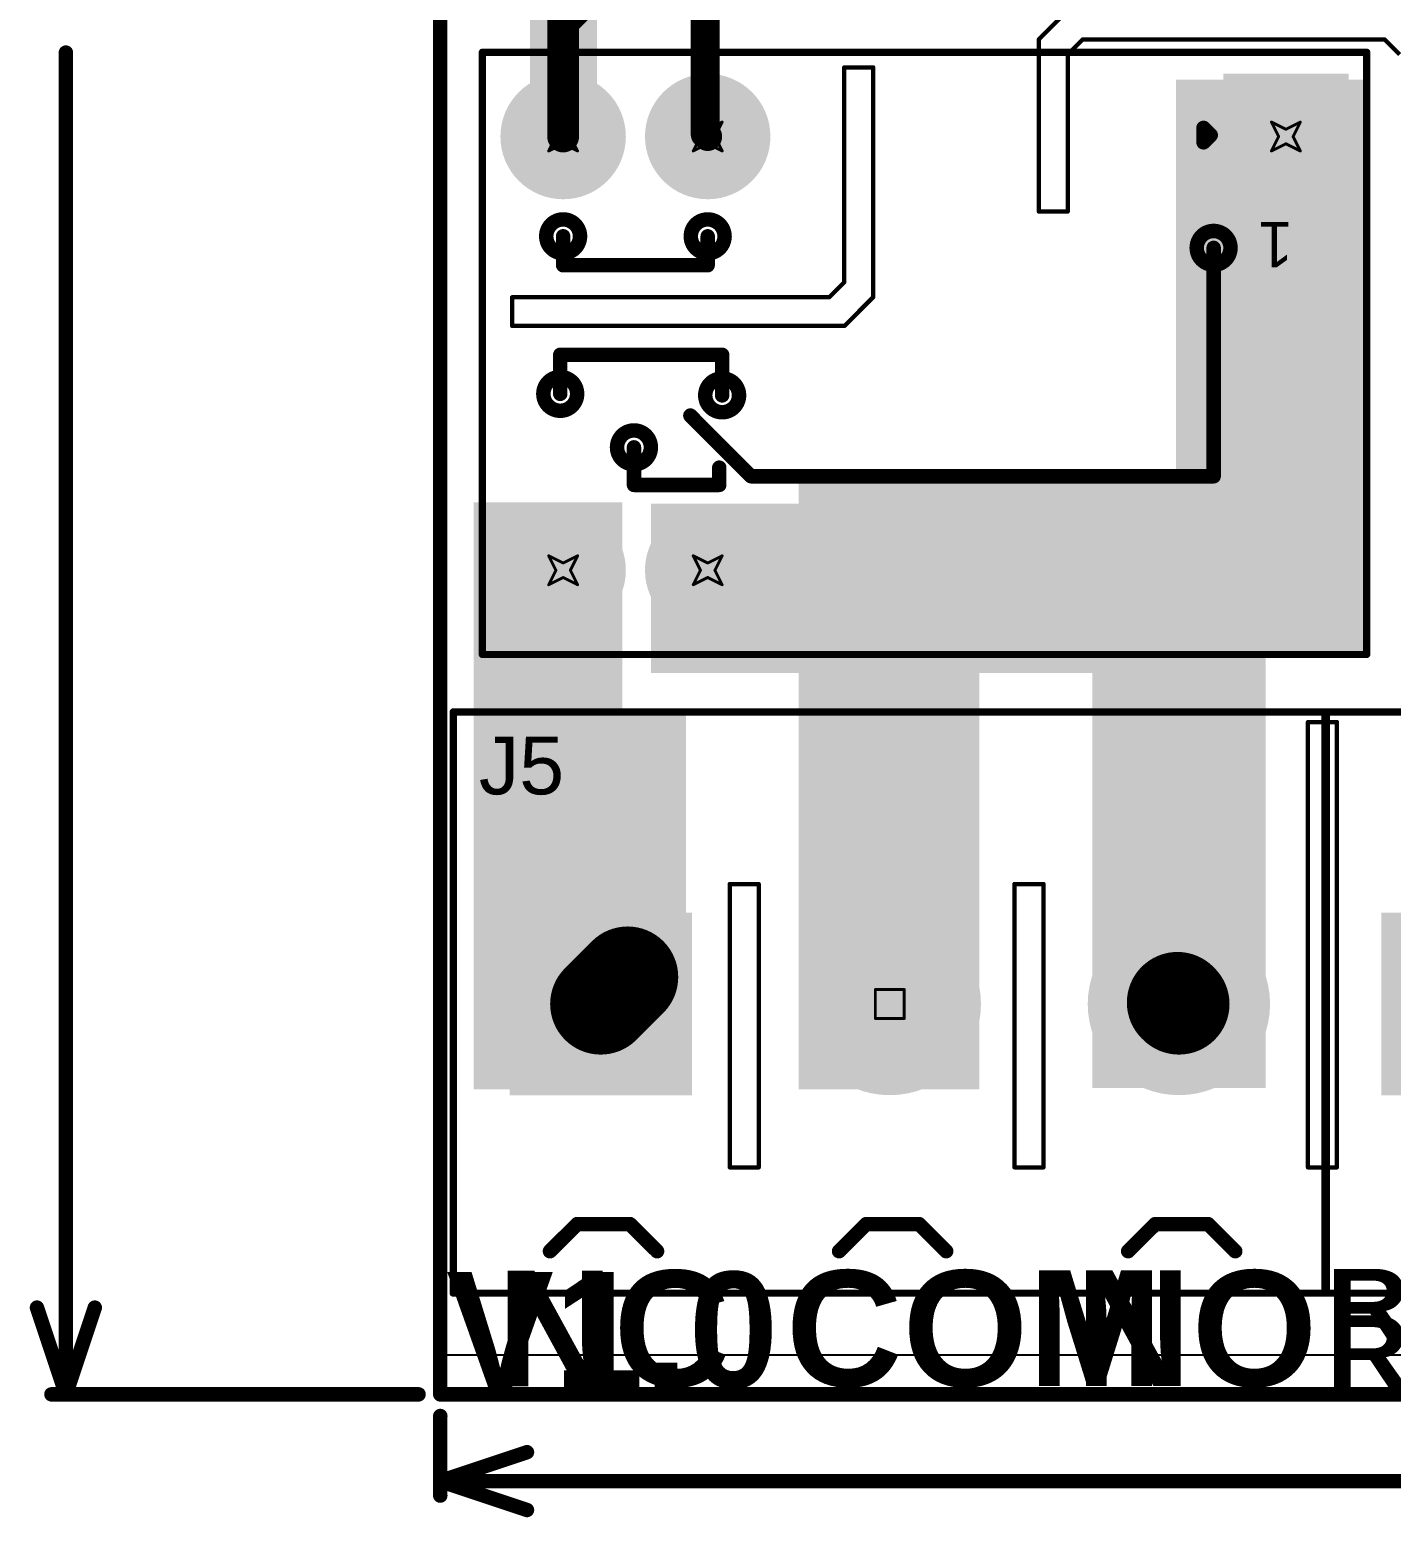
# Model space of a CAD drawing. Header units: inches. Extents: x -8 to 210, y -39 to 109.
# Drawn here: x -7.21 to 16.71, y -2.16 to 23.97 of the extents above; entities that cross this region are included whole.
import ezdxf

# ---------------------------------------------------------------- set-up
doc = ezdxf.new("R2010")
doc.units = ezdxf.units.IN
for name, color, linetype in [('Bottom Layer', 5, 'Continuous'), ('Bottom Overlay', 54, 'Continuous'), ('Bottom Solder', 6, 'Continuous'), ('Dimension', 6, 'Continuous'), ('Drill Drawing', 1, 'Continuous'), ('Multi-Layer', 9, 'Continuous'), ('Pad Holes', 156, 'Continuous'), ('Top Board_outline-Bottom 3D Body', 216, 'Continuous'), ('Top Layer', 1, 'Continuous'), ('Top Overlay', 2, 'Continuous'), ('Top Solder', 216, 'Continuous')]:
    doc.layers.add(name, color=color, linetype=linetype)
doc.styles.add('Arial', font='', dxfattribs={"height": 0.2})
doc.styles.add('Arial Black_Bold', font='', dxfattribs={"height": 0.2})
doc.styles.add('Arial_Bold', font='', dxfattribs={"height": 0.2})
doc.styles.get('Arial').set_extended_font_data('Arial')
doc.styles.get('Arial Black_Bold').set_extended_font_data('Arial Black', bold=True)
doc.styles.get('Arial_Bold').set_extended_font_data('Arial', bold=True)

# ---------------------------------------------------------------- blocks, each defined once
blk = doc.blocks.new('J102K1CS33VDC_20_83')
at = {"layer": 'Bottom Layer'}
h = blk.add_hatch(color=5, dxfattribs=at)
edge = h.paths.add_edge_path()
edge.add_arc((10.16, 7.62), 1, 0, 360)
h = blk.add_hatch(color=5, dxfattribs=at)
edge = h.paths.add_edge_path()
edge.add_arc((12.7, 7.62), 1, 0, 360)
blk.add_hatch(color=5, dxfattribs=at).paths.add_polyline_path([(1, 1), (1, -1), (-1, -1), (-1, 1)])
h = blk.add_hatch(color=5, dxfattribs=at)
edge = h.paths.add_edge_path()
edge.add_arc((10.16, 0), 1, 0, 360)
h = blk.add_hatch(color=5, dxfattribs=at)
edge = h.paths.add_edge_path()
edge.add_arc((12.7, 0), 1, 0, 360)
at = {"layer": 'Bottom Solder'}
h = blk.add_hatch(color=6, dxfattribs=at)
edge = h.paths.add_edge_path()
edge.add_arc((10.16, 7.62), 1.102, 0, 360)
h = blk.add_hatch(color=6, dxfattribs=at)
edge = h.paths.add_edge_path()
edge.add_arc((12.7, 7.62), 1.102, 0, 360)
blk.add_hatch(color=6, dxfattribs=at).paths.add_polyline_path([(1.102, 1.102), (1.102, -1.102), (-1.102, -1.102), (-1.102, 1.102)])
h = blk.add_hatch(color=6, dxfattribs=at)
edge = h.paths.add_edge_path()
edge.add_arc((10.16, 0), 1.102, 0, 360)
h = blk.add_hatch(color=6, dxfattribs=at)
edge = h.paths.add_edge_path()
edge.add_arc((12.7, 0), 1.102, 0, 360)
at = {"layer": 'Multi-Layer'}
h = blk.add_hatch(color=9, dxfattribs=at)
edge = h.paths.add_edge_path()
edge.add_arc((10.16, 7.62), 1, 0, 360)
h = blk.add_hatch(color=9, dxfattribs=at)
edge = h.paths.add_edge_path()
edge.add_arc((12.7, 7.62), 1, 0, 360)
blk.add_hatch(color=9, dxfattribs=at).paths.add_polyline_path([(1, 1), (1, -1), (-1, -1), (-1, 1)])
h = blk.add_hatch(color=9, dxfattribs=at)
edge = h.paths.add_edge_path()
edge.add_arc((10.16, 0), 1, 0, 360)
h = blk.add_hatch(color=9, dxfattribs=at)
edge = h.paths.add_edge_path()
edge.add_arc((12.7, 0), 1, 0, 360)
at = {"layer": 'Pad Holes'}
h = blk.add_hatch(color=7, dxfattribs=at)
edge = h.paths.add_edge_path()
edge.add_arc((10.16, 7.62), 0.51, 0, 360)
h = blk.add_hatch(color=7, dxfattribs=at)
edge = h.paths.add_edge_path()
edge.add_arc((12.7, 7.62), 0.51, 0, 360)
h = blk.add_hatch(color=7, dxfattribs=at)
edge = h.paths.add_edge_path()
edge.add_arc((0, 0), 0.51, 0, 360)
h = blk.add_hatch(color=7, dxfattribs=at)
edge = h.paths.add_edge_path()
edge.add_arc((10.16, 0), 0.51, 0, 360)
h = blk.add_hatch(color=7, dxfattribs=at)
edge = h.paths.add_edge_path()
edge.add_arc((12.7, 0), 0.51, 0, 360)
at = {"layer": 'Top Layer'}
h = blk.add_hatch(color=1, dxfattribs=at)
edge = h.paths.add_edge_path()
edge.add_arc((10.16, 7.62), 1, 0, 360)
h = blk.add_hatch(color=1, dxfattribs=at)
edge = h.paths.add_edge_path()
edge.add_arc((12.7, 7.62), 1, 0, 360)
blk.add_hatch(color=1, dxfattribs=at).paths.add_polyline_path([(1, 1), (1, -1), (-1, -1), (-1, 1)])
h = blk.add_hatch(color=1, dxfattribs=at)
edge = h.paths.add_edge_path()
edge.add_arc((10.16, 0), 1, 0, 360)
h = blk.add_hatch(color=1, dxfattribs=at)
edge = h.paths.add_edge_path()
edge.add_arc((12.7, 0), 1, 0, 360)
at = {"layer": 'Top Solder'}
h = blk.add_hatch(color=216, dxfattribs=at)
edge = h.paths.add_edge_path()
edge.add_arc((10.16, 7.62), 1.102, 0, 360)
h = blk.add_hatch(color=216, dxfattribs=at)
edge = h.paths.add_edge_path()
edge.add_arc((12.7, 7.62), 1.102, 0, 360)
blk.add_hatch(color=216, dxfattribs=at).paths.add_polyline_path([(1.102, 1.102), (1.102, -1.102), (-1.102, -1.102), (-1.102, 1.102)])
h = blk.add_hatch(color=216, dxfattribs=at)
edge = h.paths.add_edge_path()
edge.add_arc((10.16, 0), 1.102, 0, 360)
h = blk.add_hatch(color=216, dxfattribs=at)
edge = h.paths.add_edge_path()
edge.add_arc((12.7, 0), 1.102, 0, 360)
at = {"layer": 'Top Overlay'}
for points, const_width in [([(14.12, 9.1), (-1.42, 9.1)], 0.127), ([(-1.42, 9.1), (-1.42, 3.81)], 0.127), ([(14.12, 9.1), (14.12, 3.81)], 0.127), ([(9.398, 5.969), (1.27, 5.969)], 0.254), ([(1.27, 5.969), (1.27, 1.956)], 0.254), ([(10.465, 4.902), (9.398, 5.969)], 0.254), ([(11.455, 6.121), (9.957, 6.121)], 0.254), ([(9.957, 6.121), (9.957, 5.817)], 0.254), ([(11.455, 6.121), (11.455, 5.461)], 0.254), ([(9.906, 4.547), (9.906, 3.835)], 0.254), ([(12.751, 4.521), (12.751, 3.835)], 0.254), ([(12.751, 3.835), (9.906, 3.835)], 0.254), ([(-1.42, 3.81), (-1.42, -1.48)], 0.127), ([(14.12, 3.81), (14.12, -1.48)], 0.127), ([(12.7, 2.261), (10.16, 2.261)], 0.254), ([(10.16, 2.261), (10.16, 1.753)], 0.254), ([(12.7, 2.261), (12.7, 1.753)], 0.254), ([(1.448, 0.102), (1.321, -0.025)], 0.254), ([(1.448, -0.152), (1.321, -0.025)], 0.254), ([(1.448, 0.102), (1.448, -0.152)], 0.254), ([(14.12, -1.48), (-1.42, -1.48)], 0.127)]:
    blk.add_lwpolyline(points, dxfattribs=dict(at, const_width=const_width))
for points, const_width in [([(-1.452, 9.1, 1), (-1.388, 9.1, 1)], 0.0635), ([(-1.452, 9.1, 1), (-1.388, 9.1, 1)], 0.0635), ([(14.088, 9.1, 1), (14.152, 9.1, 1)], 0.0635), ([(14.088, 9.1, 1), (14.152, 9.1, 1)], 0.0635), ([(1.206, 5.969, 1), (1.333, 5.969, 1)], 0.127), ([(1.206, 5.969, 1), (1.333, 5.969, 1)], 0.127), ([(9.334, 5.969, 1), (9.461, 5.969, 1)], 0.127), ([(9.334, 5.969, 1), (9.461, 5.969, 1)], 0.127), ([(9.893, 6.121, 1), (10.02, 6.121, 1)], 0.127), ([(9.893, 6.121, 1), (10.02, 6.121, 1)], 0.127), ([(11.392, 6.121, 1), (11.519, 6.121, 1)], 0.127), ([(11.392, 6.121, 1), (11.519, 6.121, 1)], 0.127), ([(9.893, 5.817, 1), (10.02, 5.817, 1)], 0.127), ([(11.753, 5.461, 1), (11.158, 5.461, 1)], 0.254), ([(11.095, 5.461, 1), (11.222, 5.461, 1)], 0.127), ([(11.392, 5.461, 1), (11.519, 5.461, 1)], 0.127), ([(11.689, 5.461, 1), (11.816, 5.461, 1)], 0.127), ([(10.203, 4.547, 1), (9.609, 4.547, 1)], 0.254), ([(10.401, 4.902, 1), (10.528, 4.902, 1)], 0.127), ([(13.048, 4.521, 1), (12.454, 4.521, 1)], 0.254), ([(9.545, 4.547, 1), (9.672, 4.547, 1)], 0.127), ([(9.842, 4.547, 1), (9.97, 4.547, 1)], 0.127), ([(10.14, 4.547, 1), (10.267, 4.547, 1)], 0.127), ([(12.39, 4.521, 1), (12.517, 4.521, 1)], 0.127), ([(12.687, 4.521, 1), (12.814, 4.521, 1)], 0.127), ([(12.985, 4.521, 1), (13.112, 4.521, 1)], 0.127), ([(9.842, 3.835, 1), (9.97, 3.835, 1)], 0.127), ([(9.842, 3.835, 1), (9.97, 3.835, 1)], 0.127), ([(12.687, 3.835, 1), (12.814, 3.835, 1)], 0.127), ([(12.687, 3.835, 1), (12.814, 3.835, 1)], 0.127), ([(-1.452, 3.81, 1), (-1.388, 3.81, 1)], 0.0635), ([(-1.452, 3.81, 1), (-1.388, 3.81, 1)], 0.0635), ([(14.088, 3.81, 1), (14.152, 3.81, 1)], 0.0635), ([(14.088, 3.81, 1), (14.152, 3.81, 1)], 0.0635), ([(1.567, 1.956, 1), (0.973, 1.956, 1)], 0.254), ([(10.097, 2.261, 1), (10.223, 2.261, 1)], 0.127), ([(10.097, 2.261, 1), (10.223, 2.261, 1)], 0.127), ([(12.636, 2.261, 1), (12.764, 2.261, 1)], 0.127), ([(12.636, 2.261, 1), (12.764, 2.261, 1)], 0.127), ([(10.457, 1.753, 1), (9.863, 1.753, 1)], 0.254), ([(12.997, 1.753, 1), (12.403, 1.753, 1)], 0.254), ([(0.909, 1.956, 1), (1.036, 1.956, 1)], 0.127), ([(1.206, 1.956, 1), (1.333, 1.956, 1)], 0.127), ([(1.504, 1.956, 1), (1.631, 1.956, 1)], 0.127), ([(9.799, 1.753, 1), (9.926, 1.753, 1)], 0.127), ([(10.097, 1.753, 1), (10.223, 1.753, 1)], 0.127), ([(10.394, 1.753, 1), (10.521, 1.753, 1)], 0.127), ([(12.339, 1.753, 1), (12.466, 1.753, 1)], 0.127), ([(12.636, 1.753, 1), (12.764, 1.753, 1)], 0.127), ([(12.934, 1.753, 1), (13.061, 1.753, 1)], 0.127), ([(1.257, -0.025, 1), (1.384, -0.025, 1)], 0.127), ([(1.257, -0.025, 1), (1.384, -0.025, 1)], 0.127), ([(1.384, 0.102, 1), (1.511, 0.102, 1)], 0.127), ([(1.384, 0.102, 1), (1.511, 0.102, 1)], 0.127), ([(1.384, -0.152, 1), (1.511, -0.152, 1)], 0.127), ([(1.384, -0.152, 1), (1.511, -0.152, 1)], 0.127), ([(-1.452, -1.48, 1), (-1.388, -1.48, 1)], 0.0635), ([(-1.452, -1.48, 1), (-1.388, -1.48, 1)], 0.0635), ([(14.088, -1.48, 1), (14.152, -1.48, 1)], 0.0635), ([(14.088, -1.48, 1), (14.152, -1.48, 1)], 0.0635)]:
    blk.add_lwpolyline(points, format="xyb", close=True, dxfattribs=dict(at, const_width=const_width))
at = {"layer": 'Top Overlay', "style": 'Arial'}
blk.add_text('1', height=0.8, dxfattribs=at).set_placement((-0.127, 1.499))
blk = doc.blocks.new('DB128L_5_08_3P_BK_S_90')
at = {"layer": 'Bottom Layer'}
blk.add_hatch(color=5, dxfattribs=at).paths.add_polyline_path([(-3.58, 1.5), (-3.58, -1.5), (-6.58, -1.5), (-6.58, 1.5)])
h = blk.add_hatch(color=5, dxfattribs=at)
edge = h.paths.add_edge_path()
edge.add_arc((0, 0), 1.5, 0, 360)
h = blk.add_hatch(color=5, dxfattribs=at)
edge = h.paths.add_edge_path()
edge.add_arc((5.08, 0), 1.5, 0, 360)
at = {"layer": 'Bottom Solder'}
blk.add_hatch(color=6, dxfattribs=at).paths.add_polyline_path([(-3.478, 1.602), (-3.478, -1.602), (-6.682, -1.602), (-6.682, 1.602)])
h = blk.add_hatch(color=6, dxfattribs=at)
edge = h.paths.add_edge_path()
edge.add_arc((0, 0), 1.602, 0, 360)
h = blk.add_hatch(color=6, dxfattribs=at)
edge = h.paths.add_edge_path()
edge.add_arc((5.08, 0), 1.602, 0, 360)
at = {"layer": 'Multi-Layer'}
blk.add_hatch(color=9, dxfattribs=at).paths.add_polyline_path([(-3.58, 1.5), (-3.58, -1.5), (-6.58, -1.5), (-6.58, 1.5)])
h = blk.add_hatch(color=9, dxfattribs=at)
edge = h.paths.add_edge_path()
edge.add_arc((0, 0), 1.5, 0, 360)
h = blk.add_hatch(color=9, dxfattribs=at)
edge = h.paths.add_edge_path()
edge.add_arc((5.08, 0), 1.5, 0, 360)
at = {"layer": 'Pad Holes'}
h = blk.add_hatch(color=7, dxfattribs=at)
edge = h.paths.add_edge_path()
edge.add_arc((-5.08, 0), 0.8, 0, 360)
h = blk.add_hatch(color=7, dxfattribs=at)
edge = h.paths.add_edge_path()
edge.add_arc((0, 0), 0.8, 0, 360)
h = blk.add_hatch(color=7, dxfattribs=at)
edge = h.paths.add_edge_path()
edge.add_arc((5.08, 0), 0.8, 0, 360)
at = {"layer": 'Top Layer'}
blk.add_hatch(color=1, dxfattribs=at).paths.add_polyline_path([(-3.58, 1.5), (-3.58, -1.5), (-6.58, -1.5), (-6.58, 1.5)])
h = blk.add_hatch(color=1, dxfattribs=at)
edge = h.paths.add_edge_path()
edge.add_arc((0, 0), 1.5, 0, 360)
h = blk.add_hatch(color=1, dxfattribs=at)
edge = h.paths.add_edge_path()
edge.add_arc((5.08, 0), 1.5, 0, 360)
at = {"layer": 'Top Solder'}
blk.add_hatch(color=216, dxfattribs=at).paths.add_polyline_path([(-3.478, 1.602), (-3.478, -1.602), (-6.682, -1.602), (-6.682, 1.602)])
h = blk.add_hatch(color=216, dxfattribs=at)
edge = h.paths.add_edge_path()
edge.add_arc((0, 0), 1.602, 0, 360)
h = blk.add_hatch(color=216, dxfattribs=at)
edge = h.paths.add_edge_path()
edge.add_arc((5.08, 0), 1.602, 0, 360)
at = {"layer": 'Top Overlay'}
for points, const_width in [([(-7.671, -5.08), (-7.671, 5.131)], 0.127), ([(-7.671, 5.131), (7.671, 5.131)], 0.127), ([(7.671, -5.08), (7.671, 5.131)], 0.127), ([(-5.971, -4.343), (-5.494, -3.867)], 0.254), ([(-5.494, -3.867), (-4.566, -3.867)], 0.254), ([(-4.566, -3.867), (-4.089, -4.343)], 0.254), ([(-0.891, -4.343), (-0.414, -3.867)], 0.254), ([(-0.414, -3.867), (0.514, -3.867)], 0.254), ([(0.514, -3.867), (0.991, -4.343)], 0.254), ([(4.189, -4.343), (4.666, -3.867)], 0.254), ([(4.666, -3.867), (5.594, -3.867)], 0.254), ([(5.594, -3.867), (6.071, -4.343)], 0.254), ([(-7.671, -5.08), (7.671, -5.08)], 0.127)]:
    blk.add_lwpolyline(points, dxfattribs=dict(at, const_width=const_width))
for points, const_width in [([(-7.703, 5.131, 1), (-7.639, 5.131, 1)], 0.0635), ([(-7.703, 5.131, 1), (-7.639, 5.131, 1)], 0.0635), ([(7.639, 5.131, 1), (7.703, 5.131, 1)], 0.0635), ([(7.639, 5.131, 1), (7.703, 5.131, 1)], 0.0635), ([(-5.558, -3.867, 1), (-5.431, -3.867, 1)], 0.127), ([(-5.558, -3.867, 1), (-5.431, -3.867, 1)], 0.127), ([(-4.63, -3.867, 1), (-4.503, -3.867, 1)], 0.127), ([(-4.63, -3.867, 1), (-4.503, -3.867, 1)], 0.127), ([(-0.478, -3.867, 1), (-0.351, -3.867, 1)], 0.127), ([(-0.478, -3.867, 1), (-0.351, -3.867, 1)], 0.127), ([(0.45, -3.867, 1), (0.577, -3.867, 1)], 0.127), ([(0.45, -3.867, 1), (0.577, -3.867, 1)], 0.127), ([(4.602, -3.867, 1), (4.729, -3.867, 1)], 0.127), ([(4.602, -3.867, 1), (4.729, -3.867, 1)], 0.127), ([(5.53, -3.867, 1), (5.657, -3.867, 1)], 0.127), ([(5.53, -3.867, 1), (5.657, -3.867, 1)], 0.127), ([(-6.035, -4.343, 1), (-5.908, -4.343, 1)], 0.127), ([(-4.153, -4.343, 1), (-4.026, -4.343, 1)], 0.127), ([(-0.955, -4.343, 1), (-0.828, -4.343, 1)], 0.127), ([(0.927, -4.343, 1), (1.054, -4.343, 1)], 0.127), ([(4.125, -4.343, 1), (4.252, -4.343, 1)], 0.127), ([(6.007, -4.343, 1), (6.134, -4.343, 1)], 0.127), ([(-7.703, -5.08, 1), (-7.639, -5.08, 1)], 0.0635), ([(-7.703, -5.08, 1), (-7.639, -5.08, 1)], 0.0635), ([(7.639, -5.08, 1), (7.703, -5.08, 1)], 0.0635), ([(7.639, -5.08, 1), (7.703, -5.08, 1)], 0.0635)]:
    blk.add_lwpolyline(points, format="xyb", close=True, dxfattribs=dict(at, const_width=const_width))
blk = doc.blocks.new('DB128L_5_08_3P_BK_S_93')
at = {"layer": 'Bottom Layer'}
blk.add_hatch(color=5, dxfattribs=at).paths.add_polyline_path([(-3.58, 1.5), (-3.58, -1.5), (-6.58, -1.5), (-6.58, 1.5)])
h = blk.add_hatch(color=5, dxfattribs=at)
edge = h.paths.add_edge_path()
edge.add_arc((0, 0), 1.5, 0, 360)
h = blk.add_hatch(color=5, dxfattribs=at)
edge = h.paths.add_edge_path()
edge.add_arc((5.08, 0), 1.5, 0, 360)
at = {"layer": 'Bottom Solder'}
blk.add_hatch(color=6, dxfattribs=at).paths.add_polyline_path([(-3.478, 1.602), (-3.478, -1.602), (-6.682, -1.602), (-6.682, 1.602)])
h = blk.add_hatch(color=6, dxfattribs=at)
edge = h.paths.add_edge_path()
edge.add_arc((0, 0), 1.602, 0, 360)
h = blk.add_hatch(color=6, dxfattribs=at)
edge = h.paths.add_edge_path()
edge.add_arc((5.08, 0), 1.602, 0, 360)
at = {"layer": 'Multi-Layer'}
blk.add_hatch(color=9, dxfattribs=at).paths.add_polyline_path([(-3.58, 1.5), (-3.58, -1.5), (-6.58, -1.5), (-6.58, 1.5)])
h = blk.add_hatch(color=9, dxfattribs=at)
edge = h.paths.add_edge_path()
edge.add_arc((0, 0), 1.5, 0, 360)
h = blk.add_hatch(color=9, dxfattribs=at)
edge = h.paths.add_edge_path()
edge.add_arc((5.08, 0), 1.5, 0, 360)
at = {"layer": 'Pad Holes'}
h = blk.add_hatch(color=7, dxfattribs=at)
edge = h.paths.add_edge_path()
edge.add_arc((-5.08, 0), 0.8, 0, 360)
h = blk.add_hatch(color=7, dxfattribs=at)
edge = h.paths.add_edge_path()
edge.add_arc((0, 0), 0.8, 0, 360)
h = blk.add_hatch(color=7, dxfattribs=at)
edge = h.paths.add_edge_path()
edge.add_arc((5.08, 0), 0.8, 0, 360)
at = {"layer": 'Top Layer'}
blk.add_hatch(color=1, dxfattribs=at).paths.add_polyline_path([(-3.58, 1.5), (-3.58, -1.5), (-6.58, -1.5), (-6.58, 1.5)])
h = blk.add_hatch(color=1, dxfattribs=at)
edge = h.paths.add_edge_path()
edge.add_arc((0, 0), 1.5, 0, 360)
h = blk.add_hatch(color=1, dxfattribs=at)
edge = h.paths.add_edge_path()
edge.add_arc((5.08, 0), 1.5, 0, 360)
at = {"layer": 'Top Solder'}
blk.add_hatch(color=216, dxfattribs=at).paths.add_polyline_path([(-3.478, 1.602), (-3.478, -1.602), (-6.682, -1.602), (-6.682, 1.602)])
h = blk.add_hatch(color=216, dxfattribs=at)
edge = h.paths.add_edge_path()
edge.add_arc((0, 0), 1.602, 0, 360)
h = blk.add_hatch(color=216, dxfattribs=at)
edge = h.paths.add_edge_path()
edge.add_arc((5.08, 0), 1.602, 0, 360)
at = {"layer": 'Top Overlay'}
for points, const_width in [([(-7.671, 5.131), (7.671, 5.131)], 0.127), ([(-7.671, -5.08), (-7.671, 5.131)], 0.127), ([(7.671, -5.08), (7.671, 5.131)], 0.127), ([(-5.971, -4.343), (-5.494, -3.867)], 0.254), ([(-5.494, -3.867), (-4.566, -3.867)], 0.254), ([(-4.566, -3.867), (-4.089, -4.343)], 0.254), ([(-0.891, -4.343), (-0.414, -3.867)], 0.254), ([(-0.414, -3.867), (0.514, -3.867)], 0.254), ([(0.514, -3.867), (0.991, -4.343)], 0.254), ([(4.189, -4.343), (4.666, -3.867)], 0.254), ([(4.666, -3.867), (5.594, -3.867)], 0.254), ([(5.594, -3.867), (6.071, -4.343)], 0.254), ([(-7.671, -5.08), (7.671, -5.08)], 0.127)]:
    blk.add_lwpolyline(points, dxfattribs=dict(at, const_width=const_width))
for points, const_width in [([(-7.703, 5.131, 1), (-7.639, 5.131, 1)], 0.0635), ([(-7.703, 5.131, 1), (-7.639, 5.131, 1)], 0.0635), ([(7.639, 5.131, 1), (7.703, 5.131, 1)], 0.0635), ([(7.639, 5.131, 1), (7.703, 5.131, 1)], 0.0635), ([(-5.558, -3.867, 1), (-5.431, -3.867, 1)], 0.127), ([(-5.558, -3.867, 1), (-5.431, -3.867, 1)], 0.127), ([(-4.63, -3.867, 1), (-4.503, -3.867, 1)], 0.127), ([(-4.63, -3.867, 1), (-4.503, -3.867, 1)], 0.127), ([(-0.478, -3.867, 1), (-0.351, -3.867, 1)], 0.127), ([(-0.478, -3.867, 1), (-0.351, -3.867, 1)], 0.127), ([(0.45, -3.867, 1), (0.577, -3.867, 1)], 0.127), ([(0.45, -3.867, 1), (0.577, -3.867, 1)], 0.127), ([(4.602, -3.867, 1), (4.729, -3.867, 1)], 0.127), ([(4.602, -3.867, 1), (4.729, -3.867, 1)], 0.127), ([(5.53, -3.867, 1), (5.657, -3.867, 1)], 0.127), ([(5.53, -3.867, 1), (5.657, -3.867, 1)], 0.127), ([(-6.035, -4.343, 1), (-5.908, -4.343, 1)], 0.127), ([(-4.153, -4.343, 1), (-4.026, -4.343, 1)], 0.127), ([(-0.955, -4.343, 1), (-0.828, -4.343, 1)], 0.127), ([(0.927, -4.343, 1), (1.054, -4.343, 1)], 0.127), ([(4.125, -4.343, 1), (4.252, -4.343, 1)], 0.127), ([(6.007, -4.343, 1), (6.134, -4.343, 1)], 0.127), ([(-7.703, -5.08, 1), (-7.639, -5.08, 1)], 0.0635), ([(-7.703, -5.08, 1), (-7.639, -5.08, 1)], 0.0635), ([(7.639, -5.08, 1), (7.703, -5.08, 1)], 0.0635), ([(7.639, -5.08, 1), (7.703, -5.08, 1)], 0.0635)]:
    blk.add_lwpolyline(points, format="xyb", close=True, dxfattribs=dict(at, const_width=const_width))

msp = doc.modelspace()

# ---------------------------------------------------------------- hatches: boundary and pattern name
at = {"layer": 'Bottom Layer'}
for points in [[(1.575, 21.59), (2.755, 21.59), (2.755, 25.24), (1.575, 25.24)], [(3.7, 12.675), (14.503, 12.675), (14.503, 15.646), (3.7, 15.646)], [(11.455, 5.385), (14.503, 5.385), (14.503, 15.646), (11.455, 15.646)]]:
    msp.add_hatch(color=5, dxfattribs=at).paths.add_polyline_path(points)
at = {"layer": 'Top Layer'}
for points in [[(12.929, 14.808), (16.256, 14.808), (16.256, 23.098), (12.929, 23.098)], [(6.299, 13.03), (16.256, 13.03), (16.256, 16.205), (6.299, 16.205)], [(6.299, 5.358), (9.474, 5.358), (9.474, 16.205), (6.299, 16.205)], [(0.584, 5.358), (3.2, 5.358), (3.2, 15.672), (0.584, 15.672)], [(0.584, 5.358), (4.319, 5.358), (4.319, 12.014), (0.584, 12.014)]]:
    msp.add_hatch(color=1, dxfattribs=at).paths.add_polyline_path(points)

# ---------------------------------------------------------------- linework, layer by layer
at = {"layer": 'Bottom Layer'}
for p, q in [((0, 0.686), (0, 24.841)), ((16.789, 0.686), (0, 0.686))]:
    msp.add_line(p, q, dxfattribs=at)
at = {"layer": 'Bottom Layer', "const_width": 0.508}
for points in [[(4.655, 22.142), (4.655, 24.79)], [(4.655, 22.142), (4.699, 22.098)]]:
    msp.add_lwpolyline(points, dxfattribs=at)
at = {"layer": 'Bottom Layer', "const_width": 0.254}
for points in [[(4.528, 22.142, 1), (4.782, 22.142, 1)], [(4.528, 22.142, 1), (4.782, 22.142, 1)], [(4.572, 22.098, 1), (4.826, 22.098, 1)]]:
    msp.add_lwpolyline(points, format="xyb", close=True, dxfattribs=at)
at = {"layer": 'Dimension', "const_width": 0.254}
for points in [[(-6.579, 0), (-6.579, 23.573)], [(-7.087, 1.524), (-6.579, 0)], [(-6.579, 0), (-6.071, 1.524)], [(-6.833, 0), (-0.381, 0)], [(0, -1.778), (0, -0.381)], [(0, -1.524), (1.524, -1.016)], [(0, -1.524), (1.524, -2.032)], [(0, -1.524), (36.197, -1.524)]]:
    msp.add_lwpolyline(points, dxfattribs=at)
at = {"layer": 'Dimension', "const_width": 0.127}
for points in [[(-6.642, 23.573, 1), (-6.515, 23.573, 1)], [(-7.15, 1.524, 1), (-7.023, 1.524, 1)], [(-6.134, 1.524, 1), (-6.007, 1.524, 1)], [(-6.896, 0, 1), (-6.769, 0, 1)], [(-6.642, 0, 1), (-6.515, 0, 1)], [(-6.642, 0, 1), (-6.515, 0, 1)], [(-6.642, 0, 1), (-6.515, 0, 1)], [(-0.445, 0, 1), (-0.318, 0, 1)], [(-0.064, -0.381, 1), (0.064, -0.381, 1)], [(1.46, -1.016, 1), (1.587, -1.016, 1)], [(-0.064, -1.524, 1), (0.064, -1.524, 1)], [(-0.064, -1.524, 1), (0.064, -1.524, 1)], [(-0.064, -1.524, 1), (0.064, -1.524, 1)], [(-0.064, -1.778, 1), (0.064, -1.778, 1)], [(1.46, -2.032, 1), (1.587, -2.032, 1)]]:
    msp.add_lwpolyline(points, format="xyb", close=True, dxfattribs=at)
at = {"layer": 'Drill Drawing', "const_width": 0.0508}
for points in [[(1.905, 22.352), (2.159, 22.225)], [(1.905, 22.352), (2.032, 22.098)], [(2.159, 22.225), (2.413, 22.352)], [(2.286, 22.098), (2.413, 22.352)], [(4.445, 22.352), (4.699, 22.225)], [(4.445, 22.352), (4.572, 22.098)], [(4.699, 22.225), (4.953, 22.352)], [(4.826, 22.098), (4.953, 22.352)], [(14.605, 22.352), (14.859, 22.225)], [(14.605, 22.352), (14.732, 22.098)], [(14.859, 22.225), (15.113, 22.352)], [(14.986, 22.098), (15.113, 22.352)], [(1.905, 21.844), (2.032, 22.098)], [(1.905, 21.844), (2.159, 21.971)], [(2.159, 21.971), (2.413, 21.844)], [(2.286, 22.098), (2.413, 21.844)], [(4.445, 21.844), (4.572, 22.098)], [(4.445, 21.844), (4.699, 21.971)], [(4.699, 21.971), (4.953, 21.844)], [(4.826, 22.098), (4.953, 21.844)], [(14.605, 21.844), (14.732, 22.098)], [(14.605, 21.844), (14.859, 21.971)], [(14.859, 21.971), (15.113, 21.844)], [(14.986, 22.098), (15.113, 21.844)], [(1.905, 14.732), (2.159, 14.605)], [(1.905, 14.732), (2.032, 14.478)], [(2.159, 14.605), (2.413, 14.732)], [(2.286, 14.478), (2.413, 14.732)], [(4.445, 14.732), (4.699, 14.605)], [(4.445, 14.732), (4.572, 14.478)], [(4.699, 14.605), (4.953, 14.732)], [(4.826, 14.478), (4.953, 14.732)], [(1.905, 14.224), (2.032, 14.478)], [(1.905, 14.224), (2.159, 14.351)], [(2.159, 14.351), (2.413, 14.224)], [(2.286, 14.478), (2.413, 14.224)], [(4.445, 14.224), (4.572, 14.478)], [(4.445, 14.224), (4.699, 14.351)], [(4.699, 14.351), (4.953, 14.224)], [(4.826, 14.478), (4.953, 14.224)], [(2.565, 7.112), (3.073, 7.112)], [(2.565, 6.604), (2.565, 7.112)], [(3.073, 6.604), (3.073, 7.112)], [(7.645, 7.112), (8.153, 7.112)], [(7.645, 6.604), (7.645, 7.112)], [(8.153, 6.604), (8.153, 7.112)], [(12.725, 7.112), (13.233, 7.112)], [(12.725, 6.604), (12.725, 7.112)], [(13.233, 6.604), (13.233, 7.112)], [(2.565, 6.604), (3.073, 6.604)], [(7.645, 6.604), (8.153, 6.604)], [(12.725, 6.604), (13.233, 6.604)]]:
    msp.add_lwpolyline(points, dxfattribs=at)
at = {"layer": 'Drill Drawing', "const_width": 0.0254}
for points in [[(1.892, 22.352, 1), (1.918, 22.352, 1)], [(1.892, 22.352, 1), (1.918, 22.352, 1)], [(2.146, 22.225, 1), (2.172, 22.225, 1)], [(2.146, 22.225, 1), (2.172, 22.225, 1)], [(2.4, 22.352, 1), (2.426, 22.352, 1)], [(2.4, 22.352, 1), (2.426, 22.352, 1)], [(4.432, 22.352, 1), (4.458, 22.352, 1)], [(4.432, 22.352, 1), (4.458, 22.352, 1)], [(4.686, 22.225, 1), (4.712, 22.225, 1)], [(4.686, 22.225, 1), (4.712, 22.225, 1)], [(4.94, 22.352, 1), (4.966, 22.352, 1)], [(4.94, 22.352, 1), (4.966, 22.352, 1)], [(14.592, 22.352, 1), (14.618, 22.352, 1)], [(14.592, 22.352, 1), (14.618, 22.352, 1)], [(14.846, 22.225, 1), (14.872, 22.225, 1)], [(14.846, 22.225, 1), (14.872, 22.225, 1)], [(15.1, 22.352, 1), (15.126, 22.352, 1)], [(15.1, 22.352, 1), (15.126, 22.352, 1)], [(2.019, 22.098, 1), (2.045, 22.098, 1)], [(2.019, 22.098, 1), (2.045, 22.098, 1)], [(2.146, 21.971, 1), (2.172, 21.971, 1)], [(2.146, 21.971, 1), (2.172, 21.971, 1)], [(2.273, 22.098, 1), (2.299, 22.098, 1)], [(2.273, 22.098, 1), (2.299, 22.098, 1)], [(4.559, 22.098, 1), (4.585, 22.098, 1)], [(4.559, 22.098, 1), (4.585, 22.098, 1)], [(4.686, 21.971, 1), (4.712, 21.971, 1)], [(4.686, 21.971, 1), (4.712, 21.971, 1)], [(4.813, 22.098, 1), (4.839, 22.098, 1)], [(4.813, 22.098, 1), (4.839, 22.098, 1)], [(14.719, 22.098, 1), (14.745, 22.098, 1)], [(14.719, 22.098, 1), (14.745, 22.098, 1)], [(14.846, 21.971, 1), (14.872, 21.971, 1)], [(14.846, 21.971, 1), (14.872, 21.971, 1)], [(14.973, 22.098, 1), (14.999, 22.098, 1)], [(14.973, 22.098, 1), (14.999, 22.098, 1)], [(1.892, 21.844, 1), (1.918, 21.844, 1)], [(1.892, 21.844, 1), (1.918, 21.844, 1)], [(2.4, 21.844, 1), (2.426, 21.844, 1)], [(2.4, 21.844, 1), (2.426, 21.844, 1)], [(4.432, 21.844, 1), (4.458, 21.844, 1)], [(4.432, 21.844, 1), (4.458, 21.844, 1)], [(4.94, 21.844, 1), (4.966, 21.844, 1)], [(4.94, 21.844, 1), (4.966, 21.844, 1)], [(14.592, 21.844, 1), (14.618, 21.844, 1)], [(14.592, 21.844, 1), (14.618, 21.844, 1)], [(15.1, 21.844, 1), (15.126, 21.844, 1)], [(15.1, 21.844, 1), (15.126, 21.844, 1)], [(1.892, 14.732, 1), (1.918, 14.732, 1)], [(1.892, 14.732, 1), (1.918, 14.732, 1)], [(2.4, 14.732, 1), (2.426, 14.732, 1)], [(2.4, 14.732, 1), (2.426, 14.732, 1)], [(4.432, 14.732, 1), (4.458, 14.732, 1)], [(4.432, 14.732, 1), (4.458, 14.732, 1)], [(4.94, 14.732, 1), (4.966, 14.732, 1)], [(4.94, 14.732, 1), (4.966, 14.732, 1)], [(2.019, 14.478, 1), (2.045, 14.478, 1)], [(2.019, 14.478, 1), (2.045, 14.478, 1)], [(2.146, 14.605, 1), (2.172, 14.605, 1)], [(2.146, 14.605, 1), (2.172, 14.605, 1)], [(2.146, 14.351, 1), (2.172, 14.351, 1)], [(2.146, 14.351, 1), (2.172, 14.351, 1)], [(2.273, 14.478, 1), (2.299, 14.478, 1)], [(2.273, 14.478, 1), (2.299, 14.478, 1)], [(4.559, 14.478, 1), (4.585, 14.478, 1)], [(4.559, 14.478, 1), (4.585, 14.478, 1)], [(4.686, 14.605, 1), (4.712, 14.605, 1)], [(4.686, 14.605, 1), (4.712, 14.605, 1)], [(4.686, 14.351, 1), (4.712, 14.351, 1)], [(4.686, 14.351, 1), (4.712, 14.351, 1)], [(4.813, 14.478, 1), (4.839, 14.478, 1)], [(4.813, 14.478, 1), (4.839, 14.478, 1)], [(1.892, 14.224, 1), (1.918, 14.224, 1)], [(1.892, 14.224, 1), (1.918, 14.224, 1)], [(2.4, 14.224, 1), (2.426, 14.224, 1)], [(2.4, 14.224, 1), (2.426, 14.224, 1)], [(4.432, 14.224, 1), (4.458, 14.224, 1)], [(4.432, 14.224, 1), (4.458, 14.224, 1)], [(4.94, 14.224, 1), (4.966, 14.224, 1)], [(4.94, 14.224, 1), (4.966, 14.224, 1)], [(2.553, 7.112, 1), (2.578, 7.112, 1)], [(2.553, 7.112, 1), (2.578, 7.112, 1)], [(3.061, 7.112, 1), (3.086, 7.112, 1)], [(3.061, 7.112, 1), (3.086, 7.112, 1)], [(7.633, 7.112, 1), (7.658, 7.112, 1)], [(7.633, 7.112, 1), (7.658, 7.112, 1)], [(8.141, 7.112, 1), (8.166, 7.112, 1)], [(8.141, 7.112, 1), (8.166, 7.112, 1)], [(12.713, 7.112, 1), (12.738, 7.112, 1)], [(12.713, 7.112, 1), (12.738, 7.112, 1)], [(13.221, 7.112, 1), (13.246, 7.112, 1)], [(13.221, 7.112, 1), (13.246, 7.112, 1)], [(2.553, 6.604, 1), (2.578, 6.604, 1)], [(2.553, 6.604, 1), (2.578, 6.604, 1)], [(3.061, 6.604, 1), (3.086, 6.604, 1)], [(3.061, 6.604, 1), (3.086, 6.604, 1)], [(7.633, 6.604, 1), (7.658, 6.604, 1)], [(7.633, 6.604, 1), (7.658, 6.604, 1)], [(8.141, 6.604, 1), (8.166, 6.604, 1)], [(8.141, 6.604, 1), (8.166, 6.604, 1)], [(12.713, 6.604, 1), (12.738, 6.604, 1)], [(12.713, 6.604, 1), (12.738, 6.604, 1)], [(13.221, 6.604, 1), (13.246, 6.604, 1)], [(13.221, 6.604, 1), (13.246, 6.604, 1)]]:
    msp.add_lwpolyline(points, format="xyb", close=True, dxfattribs=at)
at = {"layer": 'Multi-Layer'}
for p, q in [((10.517, 23.803), (11.021, 24.308)), ((10.517, 20.781), (10.517, 23.803)), ((11.288, 23.803), (11.025, 23.54)), ((16.593, 23.803), (11.288, 23.803)), ((16.857, 23.54), (16.593, 23.803)), ((11.025, 23.54), (11.025, 20.781)), ((7.099, 19.538), (7.099, 23.313)), ((7.099, 23.313), (7.607, 23.313)), ((7.607, 23.313), (7.607, 19.275)), ((11.025, 20.781), (10.517, 20.781)), ((6.836, 19.275), (7.099, 19.538)), ((1.264, 18.771), (1.264, 19.275)), ((1.264, 19.275), (6.836, 19.275)), ((7.607, 19.275), (7.103, 18.771)), ((7.103, 18.771), (1.264, 18.771)), ((15.247, 3.988), (15.247, 11.811)), ((15.247, 11.811), (15.755, 11.811)), ((15.755, 11.811), (15.755, 3.988)), ((5.087, 3.988), (5.087, 8.966)), ((5.087, 8.966), (5.595, 8.966)), ((5.595, 8.966), (5.595, 3.988)), ((10.09, 3.988), (10.09, 8.966)), ((10.09, 8.966), (10.598, 8.966)), ((10.598, 8.966), (10.598, 3.988)), ((5.595, 3.988), (5.087, 3.988)), ((10.598, 3.988), (10.09, 3.988)), ((15.755, 3.988), (15.247, 3.988))]:
    msp.add_line(p, q, dxfattribs=at)
at = {"layer": 'Top Board_outline-Bottom 3D Body'}
for points, const_width in [([(0, 62.484), (0, 0)], 0.254), ([(10.517, 23.803), (11.021, 24.308)], 0.0762), ([(10.517, 20.781), (10.517, 23.803)], 0.0762), ([(11.025, 23.54), (11.288, 23.803)], 0.0762), ([(11.288, 23.803), (16.593, 23.803)], 0.0762), ([(16.593, 23.803), (16.857, 23.54)], 0.0762), ([(11.025, 20.781), (11.025, 23.54)], 0.0762), ([(7.099, 19.538), (7.099, 23.313)], 0.0762), ([(7.099, 23.313), (7.607, 23.313)], 0.0762), ([(7.607, 19.275), (7.607, 23.313)], 0.0762), ([(10.517, 20.781), (11.025, 20.781)], 0.0762), ([(6.836, 19.275), (7.099, 19.538)], 0.0762), ([(1.264, 18.771), (1.264, 19.275)], 0.0762), ([(1.264, 19.275), (6.836, 19.275)], 0.0762), ([(7.103, 18.771), (7.607, 19.275)], 0.0762), ([(1.264, 18.771), (7.103, 18.771)], 0.0762), ([(15.247, 3.988), (15.247, 11.811)], 0.0762), ([(15.247, 11.811), (15.755, 11.811)], 0.0762), ([(15.755, 3.988), (15.755, 11.811)], 0.0762), ([(5.087, 8.966), (5.595, 8.966)], 0.0762), ([(5.087, 3.988), (5.087, 8.966)], 0.0762), ([(5.595, 3.988), (5.595, 8.966)], 0.0762), ([(10.09, 8.966), (10.598, 8.966)], 0.0762), ([(10.09, 3.988), (10.09, 8.966)], 0.0762), ([(10.598, 3.988), (10.598, 8.966)], 0.0762), ([(5.087, 3.988), (5.595, 3.988)], 0.0762), ([(10.09, 3.988), (10.598, 3.988)], 0.0762), ([(15.247, 3.988), (15.755, 3.988)], 0.0762), ([(0, 0), (87.732, 0)], 0.254)]:
    msp.add_lwpolyline(points, dxfattribs=dict(at, const_width=const_width))
for points, const_width in [([(10.498, 23.803, 1), (10.536, 23.803, 1)], 0.0381), ([(10.498, 23.803, 1), (10.536, 23.803, 1)], 0.0381), ([(11.269, 23.803, 1), (11.307, 23.803, 1)], 0.0381), ([(11.269, 23.803, 1), (11.307, 23.803, 1)], 0.0381), ([(16.574, 23.803, 1), (16.612, 23.803, 1)], 0.0381), ([(16.574, 23.803, 1), (16.612, 23.803, 1)], 0.0381), ([(11.006, 23.54, 1), (11.044, 23.54, 1)], 0.0381), ([(11.006, 23.54, 1), (11.044, 23.54, 1)], 0.0381), ([(7.08, 23.313, 1), (7.118, 23.313, 1)], 0.0381), ([(7.08, 23.313, 1), (7.118, 23.313, 1)], 0.0381), ([(7.588, 23.313, 1), (7.626, 23.313, 1)], 0.0381), ([(7.588, 23.313, 1), (7.626, 23.313, 1)], 0.0381), ([(10.498, 20.781, 1), (10.536, 20.781, 1)], 0.0381), ([(10.498, 20.781, 1), (10.536, 20.781, 1)], 0.0381), ([(11.006, 20.781, 1), (11.044, 20.781, 1)], 0.0381), ([(11.006, 20.781, 1), (11.044, 20.781, 1)], 0.0381), ([(7.08, 19.538, 1), (7.118, 19.538, 1)], 0.0381), ([(7.08, 19.538, 1), (7.118, 19.538, 1)], 0.0381), ([(1.245, 19.275, 1), (1.283, 19.275, 1)], 0.0381), ([(1.245, 19.275, 1), (1.283, 19.275, 1)], 0.0381), ([(6.817, 19.275, 1), (6.855, 19.275, 1)], 0.0381), ([(6.817, 19.275, 1), (6.855, 19.275, 1)], 0.0381), ([(7.588, 19.275, 1), (7.626, 19.275, 1)], 0.0381), ([(7.588, 19.275, 1), (7.626, 19.275, 1)], 0.0381), ([(1.245, 18.771, 1), (1.283, 18.771, 1)], 0.0381), ([(1.245, 18.771, 1), (1.283, 18.771, 1)], 0.0381), ([(7.084, 18.771, 1), (7.122, 18.771, 1)], 0.0381), ([(7.084, 18.771, 1), (7.122, 18.771, 1)], 0.0381), ([(15.228, 11.811, 1), (15.266, 11.811, 1)], 0.0381), ([(15.228, 11.811, 1), (15.266, 11.811, 1)], 0.0381), ([(15.736, 11.811, 1), (15.774, 11.811, 1)], 0.0381), ([(15.736, 11.811, 1), (15.774, 11.811, 1)], 0.0381), ([(5.068, 8.966, 1), (5.106, 8.966, 1)], 0.0381), ([(5.068, 8.966, 1), (5.106, 8.966, 1)], 0.0381), ([(5.576, 8.966, 1), (5.614, 8.966, 1)], 0.0381), ([(5.576, 8.966, 1), (5.614, 8.966, 1)], 0.0381), ([(10.071, 8.966, 1), (10.109, 8.966, 1)], 0.0381), ([(10.071, 8.966, 1), (10.109, 8.966, 1)], 0.0381), ([(10.579, 8.966, 1), (10.617, 8.966, 1)], 0.0381), ([(10.579, 8.966, 1), (10.617, 8.966, 1)], 0.0381), ([(5.068, 3.988, 1), (5.106, 3.988, 1)], 0.0381), ([(5.068, 3.988, 1), (5.106, 3.988, 1)], 0.0381), ([(5.576, 3.988, 1), (5.614, 3.988, 1)], 0.0381), ([(5.576, 3.988, 1), (5.614, 3.988, 1)], 0.0381), ([(10.071, 3.988, 1), (10.109, 3.988, 1)], 0.0381), ([(10.071, 3.988, 1), (10.109, 3.988, 1)], 0.0381), ([(10.579, 3.988, 1), (10.617, 3.988, 1)], 0.0381), ([(10.579, 3.988, 1), (10.617, 3.988, 1)], 0.0381), ([(15.228, 3.988, 1), (15.266, 3.988, 1)], 0.0381), ([(15.228, 3.988, 1), (15.266, 3.988, 1)], 0.0381), ([(15.736, 3.988, 1), (15.774, 3.988, 1)], 0.0381), ([(15.736, 3.988, 1), (15.774, 3.988, 1)], 0.0381), ([(-0.064, 0, 1), (0.064, 0, 1)], 0.127), ([(-0.064, 0, 1), (0.064, 0, 1)], 0.127)]:
    msp.add_lwpolyline(points, format="xyb", close=True, dxfattribs=dict(at, const_width=const_width))
at = {"layer": 'Top Layer'}
for p, q in [((0, 0.686), (0, 24.841)), ((17.98, 0.686), (0, 0.686))]:
    msp.add_line(p, q, dxfattribs=at)
for points, const_width in [([(2.159, 24.108), (2.918, 24.867)], 0.559), ([(2.159, 22.098), (2.159, 24.108)], 0.559), ([(2.819, 6.858), (3.292, 7.331)], 1.778), ([(12.954, 6.883), (12.979, 6.858)], 1.778)]:
    msp.add_lwpolyline(points, dxfattribs=dict(at, const_width=const_width))
for points, const_width in [([(2.019, 24.108, 1), (2.299, 24.108, 1)], 0.279), ([(2.019, 24.108, 1), (2.299, 24.108, 1)], 0.279), ([(2.019, 22.098, 1), (2.299, 22.098, 1)], 0.279), ([(2.848, 7.331, 1), (3.737, 7.331, 1)], 0.889), ([(2.375, 6.858, 1), (3.264, 6.858, 1)], 0.889), ([(12.509, 6.883, 1), (13.399, 6.883, 1)], 0.889), ([(12.535, 6.858, 1), (13.424, 6.858, 1)], 0.889)]:
    msp.add_lwpolyline(points, format="xyb", close=True, dxfattribs=dict(at, const_width=const_width))

# ---------------------------------------------------------------- block references
at = {"rotation": 180}
msp.add_blockref('J102K1CS33VDC_20_83', (14.859, 22.098), dxfattribs=at)
for name, p in [('DB128L_5_08_3P_BK_S_90', (7.899, 6.858)), ('DB128L_5_08_3P_BK_S_93', (23.216, 6.858))]:
    msp.add_blockref(name, p)

# ---------------------------------------------------------------- texts
at = {"layer": 'Bottom Overlay', "style": 'Arial_Bold'}
msp.add_text('V1.0', height=2.032, rotation=360, dxfattribs=at).set_placement((0.103, 0.118))
at = {"layer": 'Top Overlay', "style": 'Arial'}
msp.add_text('J5', height=1.016, dxfattribs=at).set_placement((0.678, 10.541))
at = {"layer": 'Top Overlay'}
for s, height, style, p in [('NC', 2.032, 'Arial_Bold', (0.994, 0.142)), ('COM', 2.032, 'Arial_Bold', (6.074, 0.144)), ('NO', 2.032, 'Arial_Bold', (11.154, 0.144)), ('RS232', 1.27, 'Arial Black_Bold', (15.57, 0.935)), ('RX', 1.27, 'Arial Black_Bold', (15.57, 0.119))]:
    msp.add_text(s, height=height, rotation=360, dxfattribs=dict(at, style=style)).set_placement(p)

doc.saveas('drawing.dxf')
